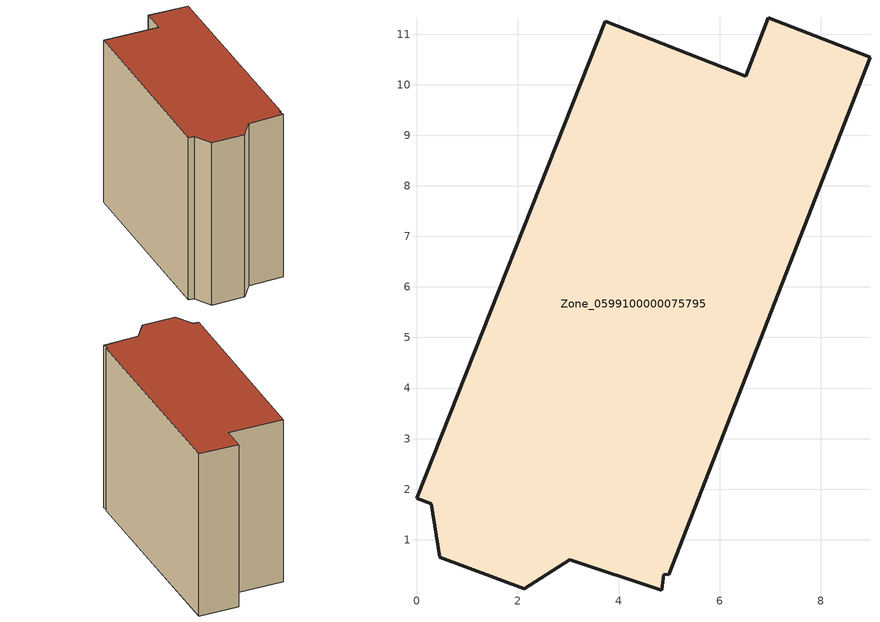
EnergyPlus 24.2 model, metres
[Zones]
Zone_0599100000075795
 floor ground (C_G): 0.46,0.65 0.29,1.71 0,1.82 3.73,11.26 6.51,10.17 6.96,11.32 8.97,10.54 4.99,0.31 4.89,0.32 4.85,0.01 3.03,0.6 2.13,0.03 z0
 wall outside (C_F): 0.29,1.71 0.46,0.65 2.13,0.03 3.03,0.6 4.85,0.01 4.89,0.32 4.99,0.31 8.97,10.54 6.96,11.32 6.51,10.17 3.73,11.26 0,1.82 0.29,1.71 z0:9.35
 roof outside (C_R): 4.85,0.01 4.89,0.32 4.99,0.31 8.97,10.54 6.96,11.32 6.51,10.17 3.73,11.26 0,1.82 0.29,1.71 0.46,0.65 2.13,0.03 3.03,0.6 z9.35
[BUILDING]
Pand.0599100000075795: North Axis=0; Terrain=City; Loads Convergence Tolerance Value=0.04; Temperature Convergence Tolerance Value=0.4; Solar Distribution=FullExterior; Maximum Number of Warmup Days=25; Minimum Number of Warmup Days=1
[Site:Location]
Rotterdam.The.Hague.AP_ZH_NLD Design_Conditions: Latitude=51.96; Longitude=4.45; Time Zone=1; Elevation=-4.5
[SITE:GROUNDTEMPERATURE:BUILDINGSURFACE]
18, 18, 18, 18, 18, 18, 18, 18, 18, 18, 18, 18
[MATERIAL] Thermal Absorptance=0.9; Solar Absorptance=0.7; Visible Absorptance=0.7
Name | Roughness | Thickness | Conductivity | Density | Specific Heat
G.TC.1946 | MediumSmooth | 0.15 | 1 | 540 | 1210
F.TC.1946 | Rough | 0.3 | 0.857143 | 1920 | 840
R.TC.1946 | MediumRough | 0.2 | 0.909091 | 1500 | 1000
[CONSTRUCTION]
C_G: G.TC.1946
C_F: F.TC.1946
C_R: R.TC.1946
[ZONE]
Zone_0599100000075795: Type=1; Multiplier=1; Ceiling Height=Autocalculate; Volume=Autocalculate; Floor Area=autocalculate; Part of Total Floor Area=Yes
[ZONEINFILTRATION:DESIGNFLOWRATE]
Infil_Zone_0599100000075795: Zone or ZoneList or Space or SpaceList=Zone_0599100000075795; Schedule=AlwaysOn; Design Flow Rate Calculation Method=Flow/Area; Flow Rate per Floor Area=0.003; Constant Term Coefficient=1; Temperature Term Coefficient=0; Velocity Term Coefficient=0; Velocity Squared Term Coefficient=0
[HVACTEMPLATE:ZONE:IDEALLOADSAIRSYSTEM]
Zone_0599100000075795: Maximum Heating Supply Air Temperature=50; Minimum Cooling Supply Air Temperature=13; Maximum Heating Supply Air Humidity Ratio=0.0156; Minimum Cooling Supply Air Humidity Ratio=0.0077; Heating Limit=NoLimit; Cooling Limit=NoLimit; Dehumidification Control Type=ConstantSensibleHeatRatio; Cooling Sensible Heat Ratio=0.7; Dehumidification Setpoint=60; Humidification Control Type=None; Humidification Setpoint=30; Outdoor Air Method=None; Outdoor Air Flow Rate per Person=0.00944; Outdoor Air Flow Rate per Zone Floor Area=0; Outdoor Air Flow Rate per Zone=0; Demand Controlled Ventilation Type=None; Outdoor Air Economizer Type=NoEconomizer; Heat Recovery Type=None; Sensible Heat Recovery Effectiveness=0.7; Latent Heat Recovery Effectiveness=0.65
[ZONECONTROL:THERMOSTAT]
ThermostatControl_Zone_0599100000075795: Zone or ZoneList=Zone_0599100000075795; Control Type Schedule=DualSetpointControlType; Control 1=Thermostat_Zone_0599100000075795; Temperature Difference Between Cutout And Setpoint=0
[THERMOSTATSETPOINT:DUALSETPOINT]
Thermostat_Zone_0599100000075795: Heating Setpoint Temperature Schedule=HeatingSetpoint_Zone_0599100000075795; Cooling Setpoint Temperature Schedule=CoolingSetpoint_Zone_0599100000075795
[SCHEDULE:COMPACT]
HeatingSetpoint_Zone_0599100000075795: Through: 12/31, For: AllDays, Until: 24:00, 21
CoolingSetpoint_Zone_0599100000075795: Through: 12/31, For: AllDays, Until: 24:00, 24
DualSetpointControlType: Through: 12/31, For: AllDays, Until: 24:00, 4
AlwaysOn: Through: 12/31, For: AllDays, Until: 24:00, 1
